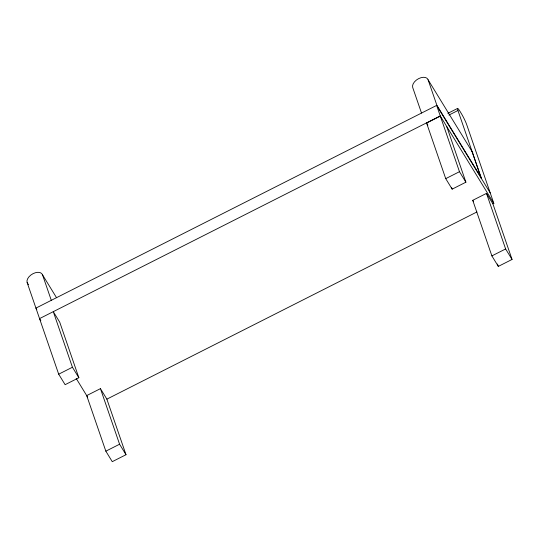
<?xml version="1.0" encoding="UTF-8"?>
<svg xmlns="http://www.w3.org/2000/svg" width="539" height="539" viewBox="0 0 539 539"><rect width="100%" height="100%" fill="white"/><g stroke="black" fill="none" stroke-linecap="round" stroke-linejoin="round"><path stroke-width="0.81" d="M421.511 113.062L412.719 87.527A8.658 5.249 -31.5 0 1 418.668 78.606A8.658 5.249 -31.5 0 1 428.081 79.759L436.88 105.294L35.931 308.099L36.807 309.527M490.207 192.895L436.63 105.422L440.248 115.932L39.549 318.61L40.836 320.712M426.592 123.067L440.329 116.121L459.471 171.698L465.898 182.195L452.16 189.142L445.726 178.645L426.592 123.067L427.878 125.169M447.848 113.345L457.604 108.413M448.953 115.056L457.955 110.502A9.742 1.031 63.2 0 1 460.05 111.432L461.067 113.096A9.143 0.97 63.2 0 1 466.7 124.617L493.832 203.412L492.916 203.877L512.05 259.454L498.312 266.401L491.885 255.904L472.743 200.326L486.481 193.38L492.916 203.877M58.69 374.187L72.428 367.241L53.287 311.663L59.721 322.16L78.856 377.738L65.118 384.684L58.69 374.187L27.139 282.557A8.658 5.249 -31.5 0 1 33.081 273.637A8.658 5.249 -31.5 0 1 42.5 274.789L56.548 297.717M445.726 178.645L459.471 171.698M472.097 151.6L481.347 178.429L457.955 110.502M100.443 388.646L86.705 395.592L105.839 451.17L112.267 461.667L126.005 454.721L106.87 399.143L100.443 388.646L119.577 444.224L126.005 454.721M106.87 399.143L476.921 211.962M105.839 451.17L119.577 444.224M491.885 255.904L505.622 248.957L486.481 193.38M428.081 79.759L472.804 152.773M436.88 105.294L481.596 178.308M440.248 115.932L493.832 203.412M505.622 248.957L512.05 259.454M472.743 200.326L473.599 201.727M27.139 282.557L28.452 284.707M72.428 367.241L78.856 377.738M76.194 378.432L87.561 396.994M497.49 264.022L498.312 266.401M446.757 126.618L465.898 182.195M451.615 187.552L452.16 189.142M42.5 274.789L51.293 300.324"/></g></svg>
